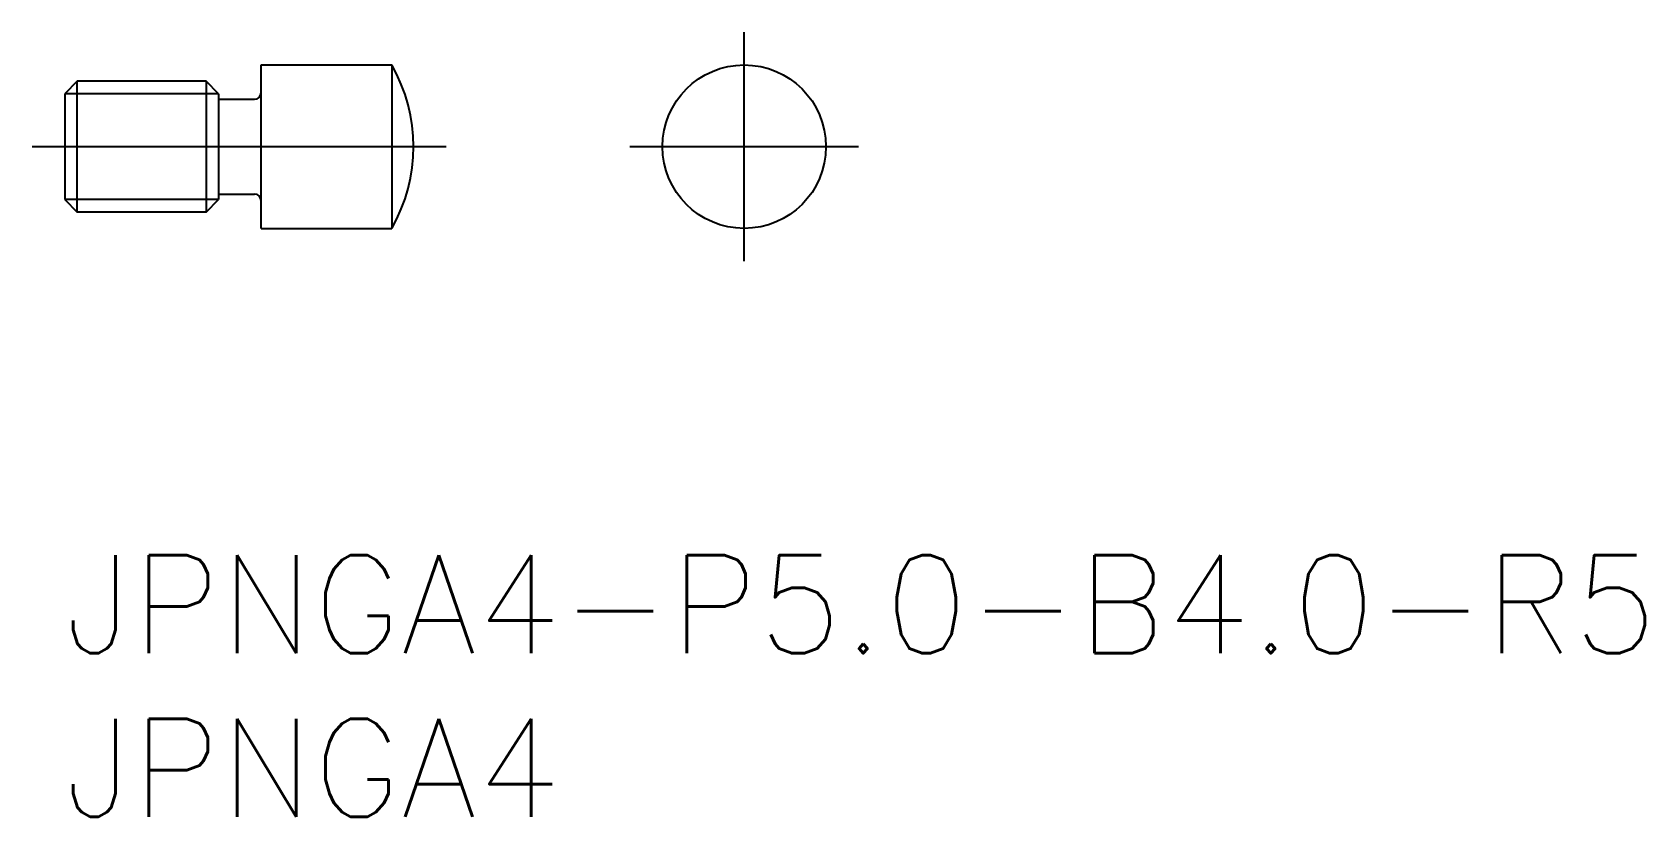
# Model space of a CAD drawing. Extents: x -1 to 48.3, y -8 to 16.
import ezdxf

# ---------------------------------------------------------------- set-up
doc = ezdxf.new("R2010")
doc.units = 0
doc.header["$LTSCALE"] = 0.5
doc.linetypes.add('CENTER', pattern=[50.8, 31.75, -6.35, 6.35, -6.35])
for name, color, linetype in [('MSM_CENTER', 1, 'CENTER'), ('MSM_CONTINUOUS', 7, 'CONTINUOUS'), ('MSM_NARROW', 5, 'CONTINUOUS'), ('MSM_PART_NUMBER', 7, 'CONTINUOUS')]:
    doc.layers.add(name, color=color, linetype=linetype)
doc.styles.get("Standard").update_dxf_attribs({"font": 'txt.shx', "height": 3, "bigfont": 'bigfont.shx'})

# ---------------------------------------------------------------- blocks, each defined once
blk = doc.blocks.new('*U2')
at = {"layer": 'MSM_PART_NUMBER'}
blk.add_text('JPNGA4-P5.0-B4.0-R5', height=3, dxfattribs=at).set_placement((0, -3))
blk = doc.blocks.new('*U3')
at = {"layer": 'MSM_PART_NUMBER'}
blk.add_text('JPNGA4', height=3, dxfattribs=at).set_placement((0, -8))

msp = doc.modelspace()

# ---------------------------------------------------------------- linework, layer by layer
at = {"layer": 'MSM_CENTER'}
for p, q in [((20.788, 9), (20.788, 16)), ((-1, 12.5), (11.67, 12.5)), ((17.288, 12.5), (24.288, 12.5))]:
    msp.add_line(p, q, dxfattribs=at)
at = {"layer": 'MSM_CONTINUOUS'}
for p, q in [((6, 15), (10, 15)), ((6, 10), (6, 15)), ((10, 15), (10, 10)), ((0.379, 14.5), (0, 14.121)), ((4.321, 14.5), (0.379, 14.5)), ((0.379, 10.5), (0.379, 14.5)), ((4.7, 14.121), (4.321, 14.5)), ((4.321, 14.5), (4.321, 10.5)), ((0, 14.121), (0, 10.879)), ((4.7, 14.121), (4.7, 10.879)), ((4.7, 13.95), (5.8, 13.95)), ((0, 10.879), (0.379, 10.5)), ((4.321, 10.5), (4.7, 10.879)), ((4.7, 11.05), (5.8, 11.05)), ((4.321, 10.5), (0.379, 10.5)), ((6, 10), (10, 10))]:
    msp.add_line(p, q, dxfattribs=at)
msp.add_circle((20.788, 12.5), 2.5, dxfattribs=at)
for centre, radius, start, end in [((5.67, 12.5), 5, 330, 30), ((5.8, 14.15), 0.2, 270, 0), ((5.8, 10.85), 0.2, 0, 90)]:
    msp.add_arc(centre, radius, start, end, dxfattribs=at)
at = {"layer": 'MSM_NARROW'}
for p, q in [((4.7, 14.121), (0, 14.121)), ((4.7, 10.879), (0, 10.879))]:
    msp.add_line(p, q, dxfattribs=at)

# ---------------------------------------------------------------- block references
at = {"layer": 'MSM_CONTINUOUS'}
for name in ['*U2', '*U3']:
    msp.add_blockref(name, (0, 0), dxfattribs=at)

doc.saveas('drawing.dxf')
